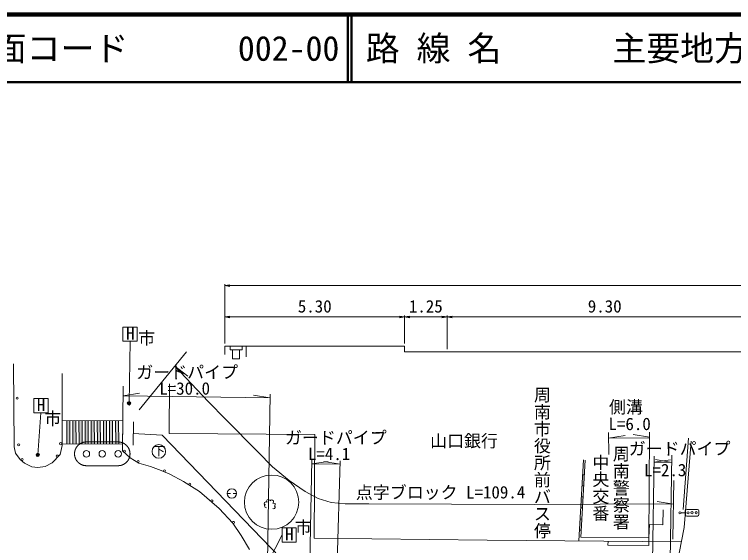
# Model space of a CAD drawing. Units: millimetres at full size, sheet at 1:1000, with parts at other scales. Extents: x 40000 to 680000, y 20000 to 380000.
# Drawn here: x 128573 to 234608, y 301750 to 380000 of the extents above; entities that cross this region are included whole.
import ezdxf
from ezdxf.enums import TextEntityAlignment as Align

# ---------------------------------------------------------------- set-up
doc = ezdxf.new("R2010")
doc.units = ezdxf.units.MM
doc.header["$LTSCALE"] = 1000
for name, color, linetype, lineweight in [('M-BGD', 7, 'Continuous', 13), ('M-BGD-EXST', 7, 'Continuous', 13), ('M-STR-HTXT', 7, 'Continuous', 13), ('M-STR-STRC', 7, 'Continuous', 13), ('M-TTL', 2, 'Continuous', 140), ('M-TTL-LINE', 7, 'Continuous', 50)]:
    doc.layers.add(name, color=color, linetype=linetype, lineweight=lineweight)
doc.layers.add('M-BMK-HTXT', color=7, linetype='Continuous')
doc.layers.add('M-TTL-TXT', color=7, linetype='Continuous')
doc.styles.add('@ＭＳ ゴシック', font='')
doc.styles.add('ＭＳ ゴシック', font='')
doc.styles.get('@ＭＳ ゴシック').set_extended_font_data('@MS Gothic')
doc.styles.get('ＭＳ ゴシック').set_extended_font_data('MS Gothic')

# ---------------------------------------------------------------- blocks, each defined once
blk = doc.blocks.new('open_arrow')
at = {"color": 0, "linetype": 'Continuous', "lineweight": -2}
blk.add_lwpolyline([(7.5, 1.25), (0, 0), (7.5, -1.25)], dxfattribs=at)

msp = doc.modelspace()

# ---------------------------------------------------------------- hatches: boundary and pattern name
at = {"layer": 'M-BGD'}
for points in [[(212353, 312194), (212256, 310564), (212506, 310550), (212602, 312180)], [(212160, 308934), (212064, 307304), (212313, 307289), (212410, 308920)], [(211967, 305674), (211871, 304044), (212120, 304029), (212217, 305659)]]:
    msp.add_hatch(color=256, dxfattribs=at).paths.add_polyline_path(points)
at = {"layer": 'M-BGD-EXST'}
for points in [[(145701, 322815, 1), (145248, 322604, 1)], [(132238, 315209, 1), (131784, 314998, 1)]]:
    msp.add_hatch(color=256, dxfattribs=at).paths.add_polyline_path(points)
at = {"layer": 'M-STR-STRC'}
for points in [[(136744, 320158), (136294, 320156), (136310, 316682), (136760, 316684)], [(137644, 320162), (137194, 320160), (137210, 316686), (137660, 316688)], [(138544, 320166), (138094, 320164), (138110, 316690), (138560, 316692)], [(139444, 320170), (138994, 320168), (139010, 316695), (139460, 316697)], [(140344, 320174), (139894, 320172), (139910, 316699), (140360, 316701)], [(141244, 320178), (140794, 320176), (140810, 316703), (141260, 316705)], [(142144, 320183), (141694, 320181), (141710, 316707), (142160, 316709)], [(143044, 320187), (142594, 320185), (142610, 316711), (143060, 316713)], [(143944, 320191), (143494, 320189), (143510, 316715), (143960, 316717)]]:
    msp.add_hatch(color=256, dxfattribs=at).paths.add_polyline_path(points)

# ---------------------------------------------------------------- linework, layer by layer
at = {"layer": 'M-BGD'}
for p, q in [((159604, 331132), (159604, 329890)), ((162724, 331132), (162724, 329577)), ((146126, 319984), (146072, 316540)), ((227156, 307082), (227975, 317598)), ((212481, 314368), (211775, 302434)), ((212353, 312194), (212602, 312180)), ((212256, 310564), (212506, 310550)), ((159932, 309429), (160457, 309429)), ((160807, 309429), (161332, 309429)), ((212160, 308934), (212410, 308920)), ((212064, 307304), (212313, 307289)), ((211967, 305674), (212217, 305659)), ((211871, 304044), (212120, 304029)), ((216091, 302399), (216087, 301799)), ((222091, 302351), (222086, 301751)), ((216087, 301799), (222086, 301751))]:
    msp.add_line(p, q, dxfattribs=at)
for points in [[(159604, 331132), (186104, 331132), (186104, 330299), (192354, 330299), (238854, 330299), (238854, 331212), (253854, 331212), (253854, 330405), (304854, 330405), (311104, 330405), (311104, 331146), (341854, 331146)], [(160390, 331132), (160390, 330609), (162167, 330609), (162167, 331132)], [(160748, 330609), (160748, 329251), (161760, 329251), (161760, 330609)], [(128445, 328527), (128560, 316310), (128740, 315342), (129442, 314423), (130078, 313876), (131135, 313356), (132018, 313247), (133114, 313383), (134159, 313918), (135304, 315175), (135620, 316497), (135618, 327119)], [(172768, 302824), (172850, 318133), (151403, 318252), (151440, 325580)], [(144595, 325222), (144522, 315733), (145631, 314666), (146937, 313906), (148629, 313398), (150212, 312824), (151498, 312249), (153511, 311195), (155871, 309735), (158780, 307221), (160759, 305067), (162019, 303255), (163231, 301198)], [(146099, 318262), (150367, 318040), (167771, 299985), (203579, 299786), (219888, 299730), (224744, 299716)], [(226590, 300636), (227319, 304434), (228356, 317151)], [(212731, 314354), (212060, 303009), (222096, 302933), (222199, 304847), (224168, 304805), (224236, 307039)], [(166685, 307225), (166813, 307179), (166925, 307224), (167032, 307358), (167012, 307488), (166929, 307547), (166869, 307559), (166975, 307619), (167039, 307809), (167007, 307945), (166826, 308015), (166678, 307996), (166755, 308192), (166758, 308358), (166634, 308434), (166452, 308473), (166327, 308417), (166295, 308355), (166242, 308438), (166010, 308541), (165836, 308473), (165738, 308313), (165780, 308202), (165850, 308149), (165657, 308197), (165465, 308085), (165412, 307886), (165484, 307809), (165611, 307777), (165454, 307733), (165432, 307644), (165473, 307474), (165555, 307384), (165728, 307306)], [(172768, 302824), (198282, 302542), (226912, 302312)]]:
    msp.add_lwpolyline(points, dxfattribs=at)
for centre, radius in [((128996, 323458), 150), ((129206, 316583), 150), ((135396, 316763), 150), ((134905, 314943), 150), ((144811, 315663), 150), ((129732, 314444), 150), ((146815, 314154), 150), ((150699, 312776), 150), ((166489, 308148), 4000), ((154428, 310808), 150), ((160632, 309429), 700), ((157701, 308352), 150), ((160866, 305170), 150)]:
    msp.add_circle(centre, radius, dxfattribs=at)
at = {"layer": 'M-BGD-EXST'}
for p, q in [((146685, 333949), (144585, 333949)), ((144585, 333949), (144585, 331849)), ((146685, 331849), (146685, 333949)), ((144585, 331849), (146685, 331849)), ((145474, 322709), (145635, 331849)), ((133532, 323419), (131432, 323419)), ((131432, 323419), (131432, 321319)), ((133532, 321319), (133532, 323419)), ((131432, 321319), (133532, 321319)), ((132011, 315104), (132482, 321319)), ((170139, 304374), (168039, 304374)), ((168039, 304374), (168039, 302274)), ((170139, 302274), (170139, 304374)), ((165797, 298967), (168039, 303324)), ((168039, 302274), (170139, 302274))]:
    msp.add_line(p, q, dxfattribs=at)
for centre, radius in [((145474, 322709), 250), ((149867, 315619), 1000), ((132011, 315104), 250)]:
    msp.add_circle(centre, radius, dxfattribs=at)
at = {"layer": 'M-STR-HTXT'}
for p, q in [((159604, 331532), (159604, 340247)), ((341854, 340047), (159604, 340047)), ((159604, 335434), (186104, 335434)), ((186104, 331532), (186104, 335634)), ((186104, 335434), (192354, 335434)), ((192354, 330699), (192354, 335634)), ((192354, 335434), (238854, 335434)), ((146984, 321764), (153929, 330302)), ((152213, 328194), (154155, 326691)), ((144608, 325181), (144512, 315908)), ((144594, 323834), (147024, 324182)), ((144594, 323832), (166252, 323511)), ((166252, 323511), (163833, 323931)), ((165893, 299339), (166260, 324049)), ((216194, 315155), (216171, 318409)), ((222091, 302351), (222221, 318438)), ((216177, 317584), (218599, 317985)), ((216177, 317584), (222214, 317626)), ((222215, 317699), (219793, 318104)), ((225524, 315090), (225235, 299536)), ((172117, 297310), (172418, 314362)), ((172408, 313800), (174839, 314141)), ((176592, 313726), (174174, 314153)), ((176126, 297394), (176607, 314259)), ((222647, 298067), (222894, 314924)), ((222881, 314028), (225311, 314377)), ((225503, 313990), (222881, 314028)), ((225503, 313990), (223084, 314409)), ((176592, 313726), (172408, 313800)), ((225814, 311363), (225654, 302685)), ((225749, 307829), (223328, 308233))]:
    msp.add_line(p, q, dxfattribs=at)
msp.add_lwpolyline([(152213, 328194), (157123, 322979), (159747, 320303), (164447, 315548), (166626, 313330), (169084, 311330), (171421, 309729), (173371, 308705), (175291, 308122), (177349, 307888), (180818, 307893), (205225, 307822), (224649, 307880), (225749, 307829)], dxfattribs=at)
at = {"layer": 'M-STR-STRC'}
for p, q in [((135619, 320152), (144556, 320194)), ((136310, 316682), (136294, 320156)), ((136760, 316684), (136744, 320158)), ((137210, 316686), (137194, 320160)), ((137660, 316688), (137644, 320162)), ((138110, 316690), (138094, 320164)), ((138560, 316692), (138544, 320166)), ((139010, 316695), (138994, 320168)), ((139460, 316697), (139444, 320170)), ((139910, 316699), (139894, 320172)), ((140360, 316701), (140344, 320174)), ((140810, 316703), (140794, 320176)), ((141260, 316705), (141244, 320178)), ((141710, 316707), (141694, 320181)), ((142160, 316709), (142144, 320183)), ((142610, 316711), (142594, 320185)), ((143060, 316713), (143044, 320187)), ((143510, 316715), (143494, 320189)), ((143960, 316717), (143944, 320191)), ((135620, 316679), (144529, 316720)), ((143869, 317021), (139189, 317021)), ((139189, 313521), (143869, 313521)), ((227492, 306578), (226859, 306574)), ((227494, 306278), (227490, 306878)), ((227689, 307079), (229289, 307090)), ((229494, 306291), (229490, 306891)), ((229295, 306090), (227695, 306079))]:
    msp.add_line(p, q, dxfattribs=at)
for points in [[(139189, 317021), (139159, 317020), (139128, 317020), (139097, 317018), (139066, 317016), (139036, 317014), (139005, 317011), (138975, 317008), (138944, 317004), (138914, 316999), (138884, 316994), (138853, 316988), (138823, 316982), (138793, 316975), (138764, 316968), (138734, 316960), (138704, 316952), (138675, 316943), (138646, 316934), (138616, 316924), (138587, 316914), (138559, 316903), (138530, 316892), (138502, 316880), (138474, 316868), (138446, 316855), (138418, 316842), (138391, 316828), (138363, 316814), (138336, 316799), (138310, 316784), (138283, 316768), (138257, 316752), (138231, 316735), (138206, 316718), (138181, 316701), (138156, 316683), (138131, 316665), (138107, 316646), (138083, 316627), (138059, 316607), (138036, 316587), (138013, 316566), (137990, 316546), (137968, 316524), (137946, 316503), (137925, 316481), (137904, 316458), (137883, 316436), (137863, 316413), (137843, 316389), (137824, 316365), (137805, 316341), (137786, 316317), (137768, 316292), (137750, 316267), (137733, 316241), (137716, 316216), (137700, 316190), (137684, 316163), (137669, 316137), (137654, 316110), (137639, 316083), (137625, 316056), (137612, 316028), (137599, 316000), (137586, 315972), (137574, 315944), (137562, 315916), (137551, 315887), (137541, 315858), (137531, 315829), (137521, 315800), (137512, 315770), (137504, 315741), (137496, 315711), (137488, 315682), (137481, 315652), (137475, 315622), (137469, 315591), (137463, 315561), (137459, 315531), (137454, 315500), (137451, 315470), (137447, 315439), (137445, 315409), (137443, 315378), (137441, 315348), (137440, 315317), (137439, 315286), (137439, 315255), (137440, 315225), (137441, 315194), (137443, 315163), (137445, 315133), (137447, 315102), (137451, 315072), (137454, 315041), (137459, 315011), (137463, 314980), (137469, 314950), (137475, 314920), (137481, 314890), (137488, 314860), (137496, 314830), (137504, 314801), (137512, 314771), (137521, 314742), (137531, 314712), (137541, 314683), (137551, 314655), (137562, 314626), (137574, 314598), (137586, 314569), (137599, 314541), (137612, 314513), (137625, 314486), (137639, 314459), (137654, 314431), (137669, 314405), (137684, 314378), (137700, 314352), (137716, 314326), (137733, 314300), (137750, 314275), (137768, 314250), (137786, 314225), (137805, 314200), (137824, 314176), (137843, 314152), (137863, 314129), (137883, 314106), (137904, 314083), (137925, 314061), (137946, 314039), (137968, 314017), (137990, 313996), (138013, 313975), (138036, 313955), (138059, 313935), (138083, 313915), (138107, 313896), (138131, 313877), (138156, 313859), (138181, 313841), (138206, 313823), (138231, 313806), (138257, 313790), (138283, 313773), (138310, 313758), (138336, 313743), (138363, 313728), (138391, 313714), (138418, 313700), (138446, 313687), (138474, 313674), (138502, 313661), (138530, 313650), (138559, 313638), (138587, 313627), (138616, 313617), (138646, 313607), (138675, 313598), (138704, 313589), (138734, 313581), (138764, 313573), (138793, 313566), (138823, 313559), (138853, 313553), (138884, 313548), (138914, 313543), (138944, 313538), (138975, 313534), (139005, 313530), (139036, 313527), (139066, 313525), (139097, 313523), (139128, 313522), (139159, 313521), (139189, 313521)], [(143869, 313521), (143900, 313521), (143931, 313522), (143961, 313523), (143992, 313525), (144023, 313527), (144053, 313530), (144084, 313534), (144114, 313538), (144144, 313543), (144175, 313548), (144205, 313553), (144235, 313559), (144265, 313566), (144295, 313573), (144325, 313581), (144354, 313589), (144384, 313598), (144413, 313607), (144442, 313617), (144471, 313627), (144500, 313638), (144528, 313650), (144557, 313661), (144585, 313674), (144613, 313687), (144640, 313700), (144668, 313714), (144695, 313728), (144722, 313743), (144749, 313758), (144775, 313773), (144801, 313790), (144827, 313806), (144853, 313823), (144878, 313841), (144903, 313859), (144927, 313877), (144952, 313896), (144976, 313915), (144999, 313935), (145023, 313955), (145046, 313975), (145068, 313996), (145090, 314017), (145112, 314039), (145133, 314061), (145155, 314083), (145175, 314106), (145195, 314129), (145215, 314152), (145235, 314176), (145254, 314200), (145272, 314225), (145290, 314250), (145308, 314275), (145325, 314300), (145342, 314326), (145359, 314352), (145374, 314378), (145390, 314405), (145405, 314431), (145419, 314459), (145433, 314486), (145447, 314513), (145460, 314541), (145472, 314569), (145485, 314598), (145496, 314626), (145507, 314655), (145518, 314683), (145528, 314712), (145537, 314742), (145546, 314771), (145555, 314801), (145563, 314830), (145570, 314860), (145577, 314890), (145584, 314920), (145590, 314950), (145595, 314980), (145600, 315011), (145604, 315041), (145608, 315072), (145611, 315102), (145614, 315133), (145616, 315163), (145618, 315194), (145619, 315225), (145619, 315255), (145619, 315286), (145619, 315317), (145618, 315348), (145616, 315378), (145614, 315409), (145611, 315439), (145608, 315470), (145604, 315500), (145600, 315531), (145595, 315561), (145590, 315591), (145584, 315622), (145577, 315652), (145570, 315682), (145563, 315711), (145555, 315741), (145546, 315770), (145537, 315800), (145528, 315829), (145518, 315858), (145507, 315887), (145496, 315916), (145485, 315944), (145472, 315972), (145460, 316000), (145447, 316028), (145433, 316056), (145419, 316083), (145405, 316110), (145390, 316137), (145374, 316163), (145359, 316190), (145342, 316216), (145325, 316241), (145308, 316267), (145290, 316292), (145272, 316317), (145254, 316341), (145235, 316365), (145215, 316389), (145195, 316413), (145175, 316436), (145155, 316458), (145133, 316481), (145112, 316503), (145090, 316524), (145068, 316546), (145046, 316566), (145023, 316587), (144999, 316607), (144976, 316627), (144952, 316646), (144927, 316665), (144903, 316683), (144878, 316701), (144853, 316718), (144827, 316735), (144801, 316752), (144775, 316768), (144749, 316784), (144722, 316799), (144695, 316814), (144668, 316828), (144640, 316842), (144613, 316855), (144585, 316868), (144557, 316880), (144528, 316892), (144500, 316903), (144471, 316914), (144442, 316924), (144413, 316934), (144384, 316943), (144354, 316952), (144325, 316960), (144295, 316968), (144265, 316975), (144235, 316982), (144205, 316988), (144175, 316994), (144144, 316999), (144114, 317004), (144084, 317008), (144053, 317011), (144023, 317014), (143992, 317016), (143961, 317018), (143931, 317020), (143900, 317020), (143869, 317021)]]:
    msp.add_lwpolyline(points, dxfattribs=at)
for centre, radius in [((139189, 315271), 480), ((141529, 315271), 480), ((143869, 315271), 480), ((226692, 306573), 167), ((227892, 306581), 167), ((228492, 306585), 167), ((229092, 306589), 167)]:
    msp.add_circle(centre, radius, dxfattribs=at)
for centre, radius, start, end in [((227759, 306811), 277, 104.69166, 166.06459), ((229204, 306803), 299, 17.1572, 73.59906), ((227770, 306357), 288, 195.90964, 254.84662), ((229182, 306401), 331, 290.08211, 340.67415)]:
    msp.add_arc(centre, radius, start, end, dxfattribs=at)
at = {"layer": 'M-TTL'}
msp.add_line((680000, 380000), (40000, 380000), dxfattribs=at)
at = {"layer": 'M-TTL-LINE'}
for p, q in [((177750, 380000), (177750, 370000)), ((178250, 380000), (178250, 370000)), ((40000, 370000), (680000, 370000))]:
    msp.add_line(p, q, dxfattribs=at)

# ---------------------------------------------------------------- block references
at = {"layer": 'M-STR-HTXT', "xscale": 100, "yscale": 100}
for p in [(159604, 340047), (159604, 335434), (186104, 335434), (192354, 335434)]:
    msp.add_blockref('open_arrow', p, dxfattribs=at)
at = {"layer": 'M-STR-HTXT', "xscale": 100, "yscale": 100, "rotation": 180}
for p in [(186104, 335434), (192354, 335434)]:
    msp.add_blockref('open_arrow', p, dxfattribs=at)

# ---------------------------------------------------------------- texts
at = {"layer": 'M-BGD-EXST', "style": 'ＭＳ ゴシック'}
for s, height, p in [('H', 1833, (145038, 331541)), ('H', 1833, (131885, 321011)), ('下', 1320, (149015, 314631)), ('H', 1833, (168492, 301965))]:
    msp.add_text(s, height=height, dxfattribs=at).set_placement(p, align=Align.BOTTOM_LEFT)
at = {"layer": 'M-BMK-HTXT', "style": '@ＭＳ ゴシック'}
for s, p in [('周南市役所前バス停', (204919, 325219)), ('周南警察署', (216557, 316520)), ('中央交番', (213537, 315267))]:
    msp.add_text(s, height=1833, rotation=270, dxfattribs=at).set_placement(p, align=Align.BOTTOM_LEFT)
at = {"layer": 'M-BMK-HTXT', "style": 'ＭＳ ゴシック'}
msp.add_text('山口銀行', height=1833, dxfattribs=at).set_placement((189858, 315707), align=Align.BOTTOM_LEFT)
at = {"layer": 'M-STR-HTXT', "style": 'ＭＳ ゴシック'}
for s, p in [('5.30', (172854, 335534)), ('1.25', (189229, 335534)), ('9.30', (215604, 335534))]:
    msp.add_text(s, height=1833, dxfattribs=at).set_placement(p, align=Align.BOTTOM_CENTER)
for p in [(146839, 330849), (132984, 318989), (169930, 302975)]:
    msp.add_text('市', height=1833, dxfattribs=at).set_placement(p, align=Align.BOTTOM_LEFT)
for s, p in [('ガードパイプ', (146546, 325811)), ('L=30.0', (149935, 323424)), ('側溝', (216241, 320694)), ('L=6.0', (216166, 318205)), ('ガードパイプ', (168465, 316172)), ('ガードパイプ', (219150, 314555)), ('L=4.1', (171854, 313785)), ('L=2.3', (221403, 311406)), ('点字ブロック L=109.4', (178915, 308105))]:
    msp.add_text(s, height=1833, rotation=0.107, dxfattribs=at).set_placement(p, align=Align.BOTTOM_LEFT)
at = {"layer": 'M-TTL-TXT', "style": 'ＭＳ ゴシック'}
for s, p in [('図面コード', (120380, 375000)), ('002-00', (161521, 375000)), ('路 線 名', (180380, 375000)), ('主要地方道\u3000徳山停車場線', (216734, 375000))]:
    msp.add_text(s, height=3666, dxfattribs=at).set_placement(p, align=Align.MIDDLE_LEFT)

doc.saveas('drawing.dxf')
